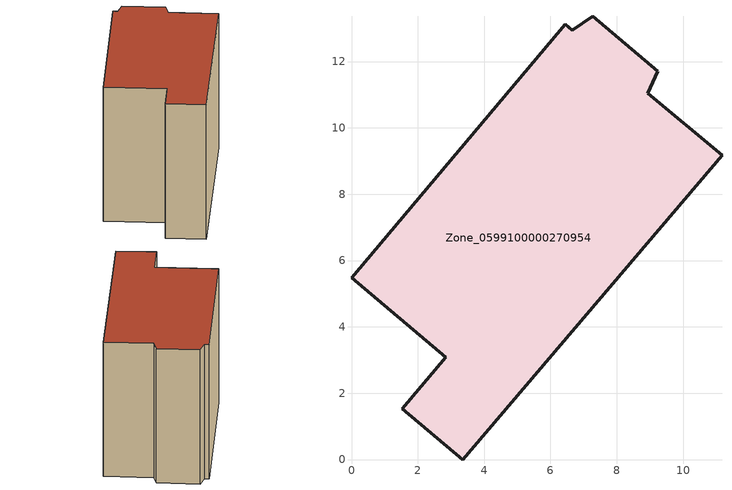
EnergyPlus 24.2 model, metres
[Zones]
Zone_0599100000270954
 floor ground (C_G): 2.84,3.09 0,5.47 6.45,13.13 6.66,12.95 7.27,13.36 9.24,11.71 8.93,11.05 11.17,9.17 3.36,0 1.53,1.53 z0
 wall outside (C_F): 8.93,11.05 9.24,11.71 7.27,13.36 6.66,12.95 6.45,13.13 0,5.47 2.84,3.09 1.53,1.53 3.36,0 11.17,9.17 8.93,11.05 z0:8.68
 roof outside (C_R): 3.36,0 11.17,9.17 8.93,11.05 9.24,11.71 7.27,13.36 6.66,12.95 6.45,13.13 0,5.47 2.84,3.09 1.53,1.53 z8.68
[BUILDING]
Pand.0599100000270954: North Axis=0; Terrain=City; Loads Convergence Tolerance Value=0.04; Temperature Convergence Tolerance Value=0.4; Solar Distribution=FullExterior; Maximum Number of Warmup Days=25; Minimum Number of Warmup Days=1
[Site:Location]
Rotterdam.The.Hague.AP_ZH_NLD Design_Conditions: Latitude=51.96; Longitude=4.45; Time Zone=1; Elevation=-4.5
[SITE:GROUNDTEMPERATURE:BUILDINGSURFACE]
18, 18, 18, 18, 18, 18, 18, 18, 18, 18, 18, 18
[MATERIAL] Thermal Absorptance=0.9; Solar Absorptance=0.7; Visible Absorptance=0.7
Name | Roughness | Thickness | Conductivity | Density | Specific Heat
G.TI.1946-1964 | MediumSmooth | 0.15 | 1 | 540 | 1210
F.TI.1946-1964 | Rough | 0.3 | 0.857143 | 1920 | 840
R.TI.1946-1964 | MediumRough | 0.2 | 0.277778 | 1500 | 1000
[CONSTRUCTION]
C_G: G.TI.1946-1964
C_F: F.TI.1946-1964
C_R: R.TI.1946-1964
[ZONE]
Zone_0599100000270954: Type=1; Multiplier=1; Ceiling Height=Autocalculate; Volume=Autocalculate; Floor Area=autocalculate; Part of Total Floor Area=Yes
[ZONEINFILTRATION:DESIGNFLOWRATE]
Infil_Zone_0599100000270954: Zone or ZoneList or Space or SpaceList=Zone_0599100000270954; Schedule=AlwaysOn; Design Flow Rate Calculation Method=Flow/Area; Flow Rate per Floor Area=0.003; Constant Term Coefficient=1; Temperature Term Coefficient=0; Velocity Term Coefficient=0; Velocity Squared Term Coefficient=0
[HVACTEMPLATE:ZONE:IDEALLOADSAIRSYSTEM]
Zone_0599100000270954: Maximum Heating Supply Air Temperature=50; Minimum Cooling Supply Air Temperature=13; Maximum Heating Supply Air Humidity Ratio=0.0156; Minimum Cooling Supply Air Humidity Ratio=0.0077; Heating Limit=NoLimit; Cooling Limit=NoLimit; Dehumidification Control Type=ConstantSensibleHeatRatio; Cooling Sensible Heat Ratio=0.7; Dehumidification Setpoint=60; Humidification Control Type=None; Humidification Setpoint=30; Outdoor Air Method=None; Outdoor Air Flow Rate per Person=0.00944; Outdoor Air Flow Rate per Zone Floor Area=0; Outdoor Air Flow Rate per Zone=0; Demand Controlled Ventilation Type=None; Outdoor Air Economizer Type=NoEconomizer; Heat Recovery Type=None; Sensible Heat Recovery Effectiveness=0.7; Latent Heat Recovery Effectiveness=0.65
[ZONECONTROL:THERMOSTAT]
ThermostatControl_Zone_0599100000270954: Zone or ZoneList=Zone_0599100000270954; Control Type Schedule=DualSetpointControlType; Control 1=Thermostat_Zone_0599100000270954; Temperature Difference Between Cutout And Setpoint=0
[THERMOSTATSETPOINT:DUALSETPOINT]
Thermostat_Zone_0599100000270954: Heating Setpoint Temperature Schedule=HeatingSetpoint_Zone_0599100000270954; Cooling Setpoint Temperature Schedule=CoolingSetpoint_Zone_0599100000270954
[SCHEDULE:COMPACT]
HeatingSetpoint_Zone_0599100000270954: Through: 12/31, For: AllDays, Until: 24:00, 21
CoolingSetpoint_Zone_0599100000270954: Through: 12/31, For: AllDays, Until: 24:00, 24
DualSetpointControlType: Through: 12/31, For: AllDays, Until: 24:00, 4
AlwaysOn: Through: 12/31, For: AllDays, Until: 24:00, 1
